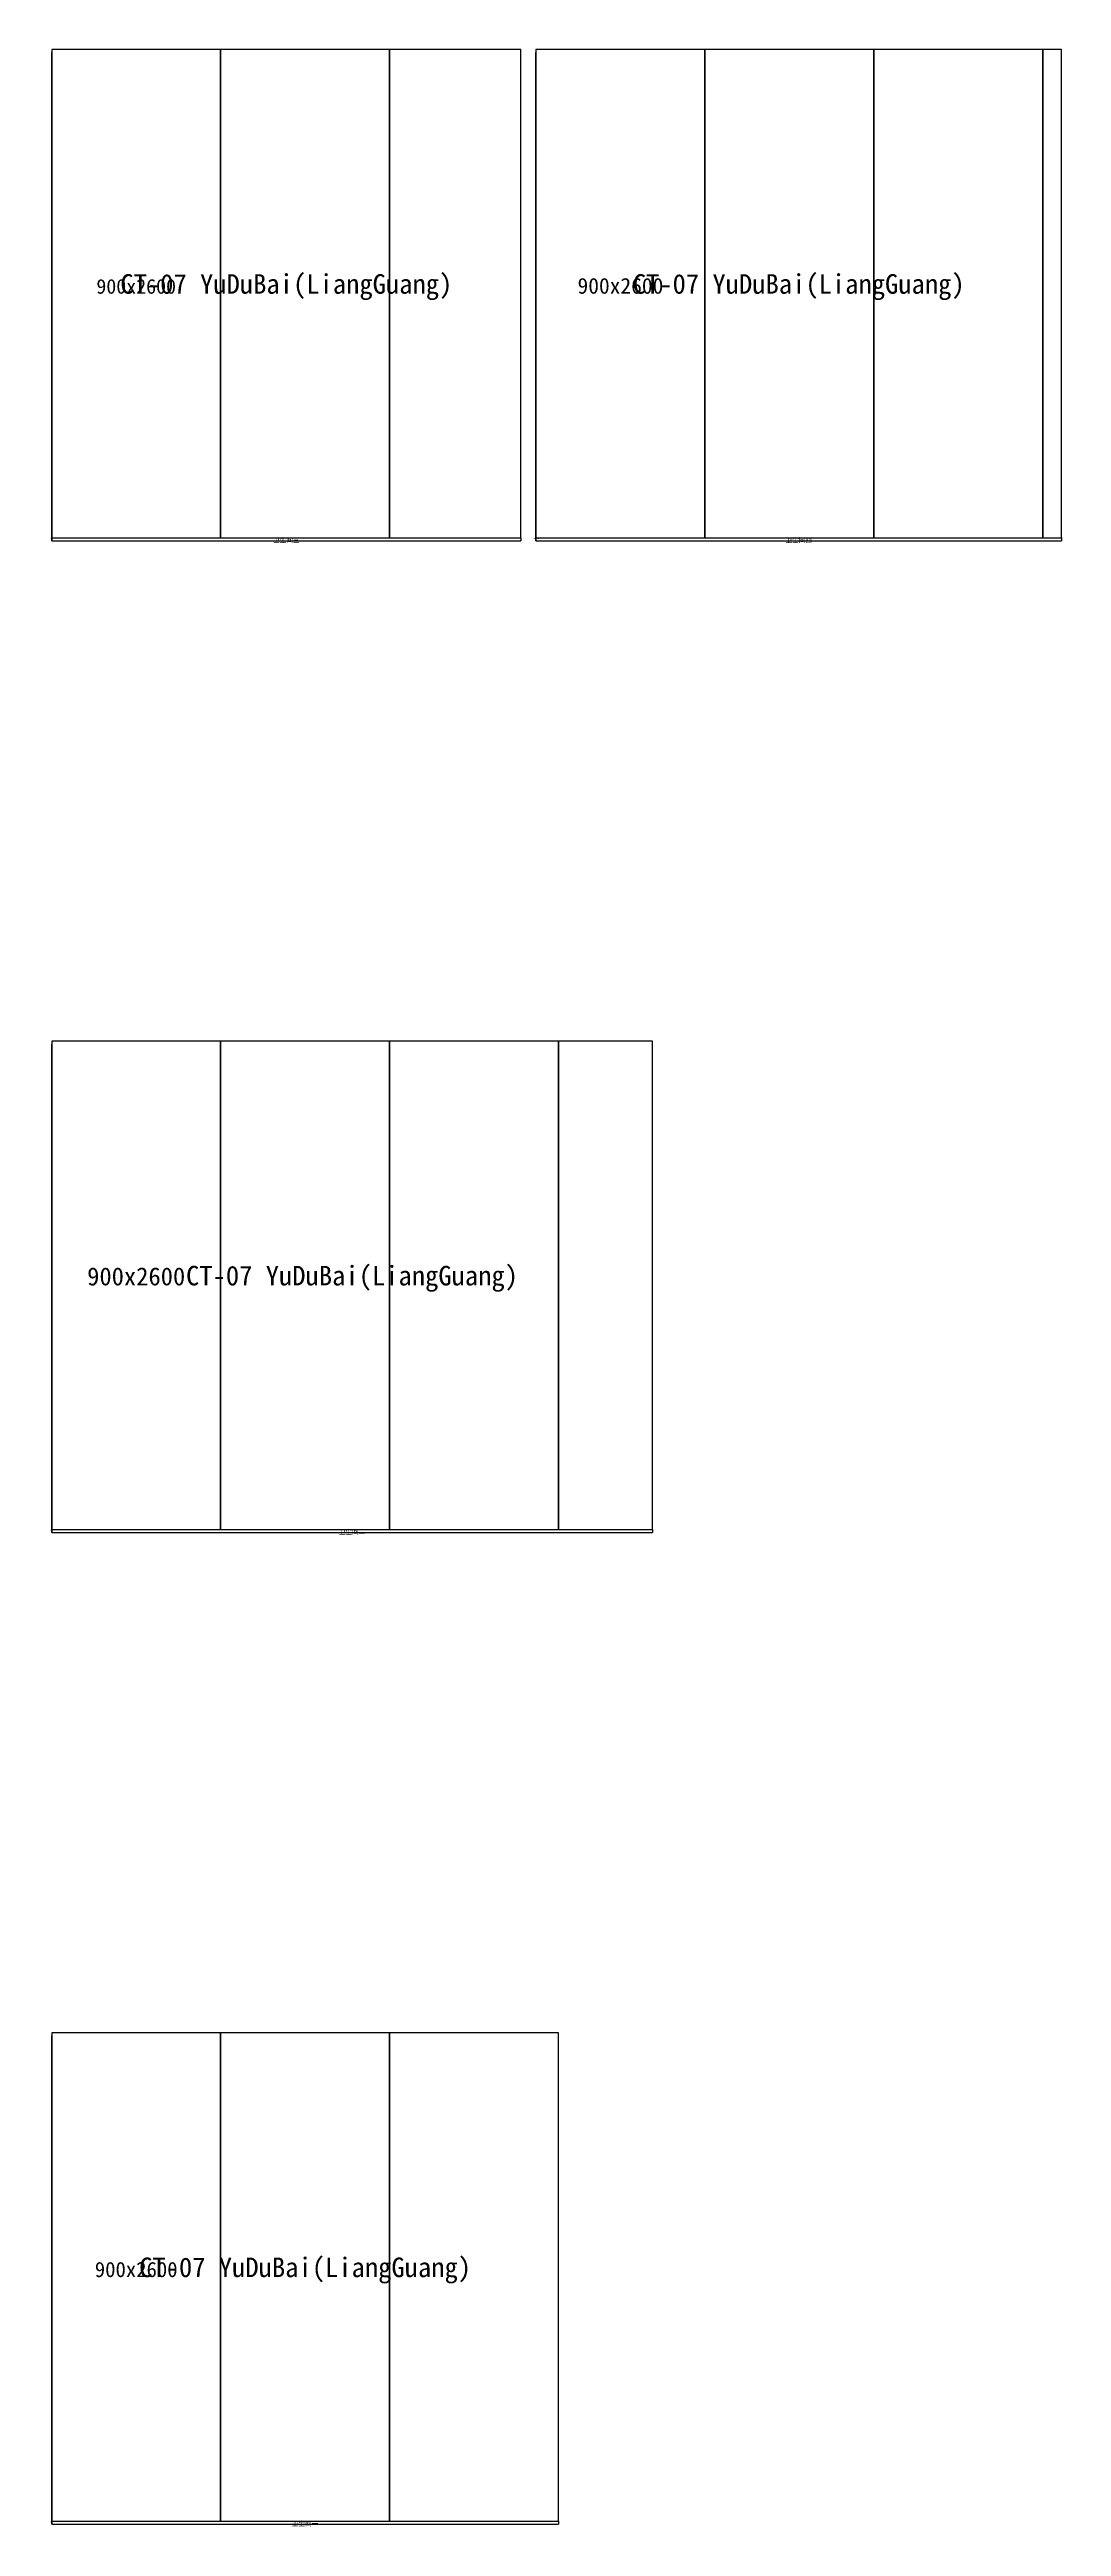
# Model space of a CAD drawing. Header units: millimetres. Extents: x 52 to 5480, y -63 to 28520.
# Drawn here: x 88 to 5480, y 15332 to 28520 of the extents above; entities that cross this region are included whole.
import ezdxf
from ezdxf.enums import TextEntityAlignment as Align

# ---------------------------------------------------------------- set-up
doc = ezdxf.new("R2010")
doc.units = ezdxf.units.MM
for name, color, linetype in [('DIM', 3, 'CONTINUOUS'), ('TEXT', 7, 'CONTINUOUS'), ('TILE', 5, 'CONTINUOUS'), ('TILE_CUT', 2, 'Continuous'), ('WALL', 7, 'CONTINUOUS')]:
    doc.layers.add(name, color=color, linetype=linetype)

msp = doc.modelspace()

# ---------------------------------------------------------------- linework, layer by layer
at = {"layer": 'DIM'}
for p, q in [((100, 28520), (100, 28505)), ((100, 25905), (100, 28505)), ((2680, 28520), (2680, 28505)), ((2680, 25905), (2680, 28505)), ((100, 25920), (100, 25905)), ((100, 25920), (100, 25905)), ((100, 25905), (2600, 25905)), ((2600, 25920), (2600, 25905)), ((2680, 25920), (2680, 25905)), ((2680, 25920), (2680, 25905)), ((2680, 25905), (5480, 25905)), ((5480, 25920), (5480, 25905)), ((100, 23240), (100, 23225)), ((100, 20625), (100, 23225)), ((100, 20640), (100, 20625)), ((100, 20640), (100, 20625)), ((100, 20625), (3300, 20625)), ((3300, 20640), (3300, 20625)), ((100, 17960), (100, 17945)), ((100, 15345), (100, 17945)), ((100, 15360), (100, 15345)), ((100, 15360), (100, 15345)), ((100, 15345), (2800, 15345)), ((2800, 15360), (2800, 15345))]:
    msp.add_line(p, q, dxfattribs=at)
at = {"layer": 'TILE'}
for points in [[(100, 25920), (1000, 25920), (1000, 28520), (100, 28520), (100, 25920)], [(1000, 25920), (1900, 25920), (1900, 28520), (1000, 28520), (1000, 25920)], [(2680, 25920), (3580, 25920), (3580, 28520), (2680, 28520), (2680, 25920)], [(3580, 25920), (4480, 25920), (4480, 28520), (3580, 28520), (3580, 25920)], [(4480, 25920), (5380, 25920), (5380, 28520), (4480, 28520), (4480, 25920)], [(100, 20640), (1000, 20640), (1000, 23240), (100, 23240), (100, 20640)], [(1000, 20640), (1900, 20640), (1900, 23240), (1000, 23240), (1000, 20640)], [(1900, 20640), (2800, 20640), (2800, 23240), (1900, 23240), (1900, 20640)], [(100, 15360), (1000, 15360), (1000, 17960), (100, 17960), (100, 15360)], [(1000, 15360), (1900, 15360), (1900, 17960), (1000, 17960), (1000, 15360)], [(1900, 15360), (2800, 15360), (2800, 17960), (1900, 17960), (1900, 15360)]]:
    msp.add_lwpolyline(points, close=True, dxfattribs=at)
at = {"layer": 'TILE_CUT'}
for points in [[(1900, 25920), (2600, 25920), (2600, 28520), (1900, 28520), (1900, 25920)], [(5380, 25920), (5480, 25920), (5480, 28520), (5380, 28520), (5380, 25920)], [(2800, 20640), (3300, 20640), (3300, 23240), (2800, 23240), (2800, 20640)]]:
    msp.add_lwpolyline(points, close=True, dxfattribs=at)
at = {"layer": 'WALL', "color": 7}
for points in [[(100, 25920), (2600, 25920), (2600, 28520), (100, 28520), (100, 25920)], [(2680, 25920), (5480, 25920), (5480, 28520), (2680, 28520), (2680, 25920)], [(100, 20640), (3300, 20640), (3300, 23240), (100, 23240), (100, 20640)], [(100, 15360), (2800, 15360), (2800, 17960), (100, 17960), (100, 15360)]]:
    msp.add_lwpolyline(points, close=True, dxfattribs=at)

# ---------------------------------------------------------------- texts
at = {"layer": 'DIM'}
for s, height, p in [('900x2600', 84, (3130, 27220)), ('900x2600', 78, (550, 27220)), ('2600mm', 6, (100, 25914)), ('2500mm', 6, (1350, 25914)), ('2600mm', 6, (2680, 25914)), ('2800mm', 6, (4080, 25914)), ('900x2600', 96, (550, 21940)), ('2600mm', 6, (100, 20634)), ('3200mm', 6, (1700, 20634)), ('900x2600', 81, (550, 16660)), ('2600mm', 6, (100, 15354)), ('2700mm', 6, (1450, 15354))]:
    msp.add_text(s, height=height, dxfattribs=at).set_placement(p, align=Align.CENTER)
at = {"layer": 'TEXT'}
for s, height, p in [('CT-07 YuDuBai(LiangGuang)', 104, (1350, 27220)), ('CT-07 YuDuBai(LiangGuang)', 104, (4080, 27220)), ('卫生间三', 25, (1350, 25895)), ('卫生间四', 25, (4080, 25895)), ('CT-07 YuDuBai(LiangGuang)', 104, (1700, 21940)), ('卫生间二', 25, (1700, 20615)), ('CT-07 YuDuBai(LiangGuang)', 104, (1450, 16660)), ('卫生间一', 25, (1450, 15335))]:
    msp.add_text(s, height=height, dxfattribs=at).set_placement(p, align=Align.CENTER)

doc.saveas('drawing.dxf')
